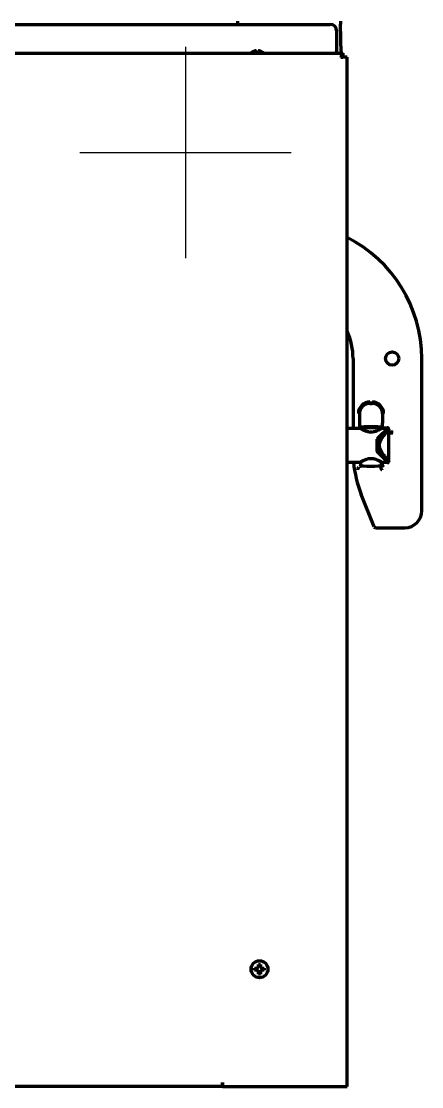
# Model space of a CAD drawing. Header units: inches. Extents: x -3077 to 7201, y 316 to 5463.
# Drawn here: x 3558 to 3748, y 832 to 1336 of the extents above; entities that cross this region are included whole.
import ezdxf

# ---------------------------------------------------------------- set-up
doc = ezdxf.new("R2010")
doc.units = ezdxf.units.IN

# ---------------------------------------------------------------- blocks, each defined once
blk = doc.blocks.new('A$C29D5572B')
at = {"color": 1}
for p, q in [((0, 50), (0, -50)), ((-50, 0), (50, 0))]:
    blk.add_line(p, q, dxfattribs=at)
blk = doc.blocks.new('A$C0F8E2EAE')
blk.add_blockref('A$C29D5572B', (0, 0))

msp = doc.modelspace()

# ---------------------------------------------------------------- linework, layer by layer
at = {"linetype": 'Continuous', "lineweight": 70}
for p, q in [((3660.49, 1335.91), (3660.46, 1334.56)), ((3709.22, 1335.91), (3709.24, 1334.56)), ((3501.59, 1334.39), (3704.35, 1334.39)), ((3579.96, 1334.4), (3584.85, 1334.4)), ((3579.96, 1334.4), (3579.96, 1334.39)), ((3584.85, 1334.4), (3589.75, 1334.4)), ((3584.85, 1334.39), (3584.85, 1334.4)), ((3589.75, 1334.39), (3589.75, 1334.4)), ((3660.46, 1334.56), (3660.46, 1334.39)), ((3707.35, 1331.49), (3707.35, 1321.64)), ((3709.48, 1320.9), (3709.24, 1334.56)), ((2819.35, 1320.9), (3710.35, 1320.9)), ((3667.55, 1321.35), (3667.55, 1321.38)), ((3672.15, 1321.38), (3672.15, 1321.35)), ((3707.35, 1320.9), (3707.35, 1321.64)), ((3710.35, 1320.9), (3710.35, 1319.9)), ((3709.35, 1318.9), (3710.35, 1318.9)), ((3709.51, 1318.9), (3709.51, 1319.13)), ((3712.35, 1318.9), (3710.35, 1318.9)), ((3712.35, 832.1), (3712.35, 1318.9)), ((3715.15, 1176.4), (3715.15, 1143.4)), ((3747.65, 1104.39), (3747.65, 1176.4)), ((3723.17, 1155.22), (3724.13, 1155.22)), ((3723.18, 1155.4), (3724.12, 1155.4)), ((3718.17, 1150.22), (3718.17, 1145.93)), ((3729.13, 1150.22), (3729.13, 1145.93)), ((3718.54, 1144.04), (3718.25, 1144.43)), ((3729.06, 1144.43), (3728.76, 1144.04)), ((3731.41, 1143.71), (3731.41, 1143.74)), ((3718.6, 1143.4), (3712.35, 1143.4)), ((3731.65, 1143.4), (3726.55, 1138.3)), ((3731.65, 1143.4), (3726.95, 1138.7)), ((3731.65, 1143.4), (3728.7, 1143.4)), ((3728.89, 1143.71), (3731.41, 1143.71)), ((3731.75, 1143.4), (3731.65, 1143.4)), ((3732.15, 1127.8), (3732.15, 1143)), ((3726.55, 1132.5), (3726.55, 1138.3)), ((3726.65, 1137.4), (3726.65, 1136.53)), ((3726.65, 1135.97), (3726.65, 1134.83)), ((3726.65, 1134.27), (3726.65, 1133.4)), ((3731.65, 1127.4), (3726.55, 1132.5)), ((3731.65, 1127.4), (3726.95, 1132.11)), ((3712.35, 1127.4), (3718.6, 1127.4)), ((3718.65, 1127.43), (3718.65, 1125.85)), ((3728.65, 1125.89), (3728.65, 1127.43)), ((3728.7, 1127.4), (3731.65, 1127.4)), ((3728.75, 1125.87), (3728.74, 1125.86)), ((3731.41, 1127.05), (3731.41, 1127.09)), ((3731.65, 1127.4), (3731.75, 1127.4)), ((3725.16, 1096.87), (3719.05, 1112.14)), ((3725.85, 1096.4), (3739.66, 1096.4)), ((3668.55, 887.6), (3668.55, 888.1)), ((3668.55, 887.1), (3668.55, 887.6)), ((3673.15, 888.1), (3673.15, 887.6)), ((3673.15, 887.6), (3673.15, 887.1)), ((3653.35, 832.1), (2876.35, 832.1)), ((3653.35, 832.1), (3653.35, 834.1)), ((3653.37, 834.1), (3653.35, 834.1)), ((3653.35, 832.1), (3653.35, 832.07)), ((3653.37, 834.1), (3653.37, 832.1)), ((3653.37, 832.1), (3710.35, 832.1)), ((3654.85, 832.07), (3654.85, 832.11)), ((3710.35, 832.1), (3712.35, 832.1)), ((3710.85, 832.08), (3710.85, 832.1))]:
    msp.add_line(p, q, dxfattribs=at)
for centre, radius in [((3733.65, 1176.4), 3.13), ((3670.85, 887.6), 4)]:
    msp.add_circle(centre, radius, dxfattribs=at)
for centre, radius, start, end in [((3670.05, 1317.28), 4.8, 121.3727, 131.047), ((3669.65, 1317.28), 4.8, 48.953, 58.6273), ((3683.65, 1176.4), 64, 0, 63.3572), ((3683.65, 1176.4), 31.5, 0, 24.3422), ((3769.65, 1132.38), 54.5, 185.2398, 201.8014)]:
    msp.add_arc(centre, radius, start, end, dxfattribs=at)
for centre, major_axis, ratio, start_param, end_param in [((3704.35, 1331.49), (-3, 0), 0.965926, 3.141593, 4.712389), ((3723.18, 1150.4), (-5.51, 0), 0.999048, 4.712389, 6.283185), ((3723.18, 1150.21), (-4.17, 2.78), 0.998023, 5.301071, 6.87004), ((3723.18, 1150.4), (5.01, 0), 0.998858, 1.570796, 3.141593), ((3724.12, 1150.4), (-5.51, 0), 0.999048, 3.141593, 4.712389), ((3724.12, 1150.4), (5.01, 0), 0.998858, 0, 1.570796), ((3724.12, 1150.21), (-4.17, -2.78), 0.998023, 2.554737, 4.123707), ((3718.25, 1145.93), (0, 1.5), 0.052408, 1.570796, 3.071779), ((3729.05, 1145.93), (0, 1.5), 0.052408, 3.211406, 4.712389), ((3718.12, 1124.89), (0.675, -0.584), 0.395819, 4.350072, 4.990622), ((3723.68, 1125.88), (5.13, 0), 0.069756, 3.033325, 3.098266), ((3723.65, 1125.88), (5.1, 0), 0.069927, 3.188101, 6.18686), ((3728.5, 1126.11), (0.694, 0.32), 0.999996, 4.280256, 5.40509), ((3723.62, 1125.88), (5.13, 0), 0.069756, 0.041223, 0.108261), ((3729.65, 1125.53), (-0.468, 0.176), 0.743892, 4.984456, 6.179853), ((3739.64, 1104.41), (5.67, -5.67), 0.997265, 5.499157, 7.067214), ((3725.85, 1097.15), (0.031, -0.75), 0.998627, 5.052069, 6.241985)]:
    msp.add_ellipse(centre, major_axis=major_axis, ratio=ratio, start_param=start_param, end_param=end_param, dxfattribs=at)
for points, degree in [([(3668.85, 1321.9), (3668.8, 1321.88), (3668.69, 1321.85), (3668.53, 1321.8), (3668.37, 1321.75), (3668.21, 1321.68), (3668.06, 1321.62), (3667.91, 1321.54), (3667.74, 1321.46), (3667.62, 1321.39), (3667.55, 1321.35)], 3), ([(3669.35, 1321.9), (3669.33, 1321.9), (3669.27, 1321.91), (3669.2, 1321.91), (3669.13, 1321.91), (3669.06, 1321.91), (3668.99, 1321.91), (3668.92, 1321.9), (3668.88, 1321.9), (3668.85, 1321.9)], 3), ([(3670.35, 1321.35), (3670.19, 1321.37), (3669.85, 1321.39), (3669.52, 1321.37), (3669.35, 1321.35)], 3), ([(3670.85, 1321.9), (3670.83, 1321.9), (3670.78, 1321.9), (3670.71, 1321.91), (3670.64, 1321.91), (3670.57, 1321.91), (3670.5, 1321.91), (3670.42, 1321.9), (3670.38, 1321.9), (3670.35, 1321.9)], 3), ([(3670.35, 1321.9), (3670.35, 1321.88), (3670.35, 1321.85), (3670.35, 1321.8), (3670.35, 1321.75), (3670.35, 1321.68), (3670.35, 1321.62), (3670.35, 1321.54), (3670.35, 1321.46), (3670.35, 1321.39), (3670.35, 1321.35)], 3), ([(3710.35, 1320.9), (3710.33, 1320.9), (3710.29, 1320.89), (3710.22, 1320.86), (3710.15, 1320.81), (3710.09, 1320.73), (3710.02, 1320.64), (3709.95, 1320.52), (3709.89, 1320.39), (3709.82, 1320.24), (3709.75, 1320.08), (3709.69, 1319.9), (3709.62, 1319.72), (3709.55, 1319.52), (3709.49, 1319.32), (3709.42, 1319.11), (3709.37, 1318.97), (3709.35, 1318.9)], 3), ([(3710.35, 1319.9), (3710.33, 1319.9), (3710.29, 1319.9), (3710.22, 1319.88), (3710.15, 1319.85), (3710.09, 1319.82), (3710.02, 1319.77), (3709.95, 1319.71), (3709.89, 1319.65), (3709.82, 1319.57), (3709.75, 1319.49), (3709.69, 1319.4), (3709.62, 1319.31), (3709.55, 1319.21), (3709.49, 1319.11), (3709.42, 1319.01), (3709.37, 1318.94), (3709.35, 1318.9)], 3), ([(3718.54, 1144.04), (3718.84, 1144.09), (3719.88, 1144.18), (3721.25, 1144.25), (3722.83, 1144.28), (3723.65, 1144.28)], 2), ([(3723.65, 1144.28), (3724.48, 1144.28), (3726.06, 1144.25), (3727.43, 1144.18), (3728.46, 1144.09), (3728.76, 1144.04)], 2), ([(3718.65, 1143.4), (3718.65, 1143.43), (3718.65, 1143.45), (3718.65, 1143.48)], 3), ([(3728.66, 1143.48), (3728.65, 1143.45), (3728.65, 1143.43), (3728.65, 1143.4)], 3), ([(3718.54, 1125.87), (3718.54, 1125.88), (3718.55, 1125.89), (3718.56, 1125.89)], 3), ([(3728.5, 1125.35), (3728.5, 1125.34), (3728.49, 1125.33), (3728.48, 1125.31), (3728.46, 1125.27), (3728.43, 1125.22), (3728.39, 1125.15), (3728.35, 1125.06), (3728.32, 1124.97), (3728.29, 1124.88), (3728.28, 1124.78), (3728.28, 1124.69), (3728.28, 1124.61), (3728.3, 1124.52), (3728.32, 1124.43), (3728.36, 1124.35), (3728.4, 1124.27), (3728.46, 1124.18), (3728.52, 1124.1), (3728.61, 1124.01), (3728.7, 1123.93), (3728.78, 1123.88), (3728.82, 1123.85)], 3), ([(3728.73, 1125.85), (3728.73, 1125.86), (3728.74, 1125.86), (3728.74, 1125.86)], 3), ([(3728.75, 1125.89), (3728.75, 1125.88), (3728.76, 1125.87), (3728.77, 1125.87)], 3), ([(3729.19, 1125.78), (3729.19, 1125.78), (3729.19, 1125.77), (3729.2, 1125.76), (3729.2, 1125.75), (3729.2, 1125.74)], 3), ([(3669.85, 887.1), (3669.8, 887.1), (3669.69, 887.1), (3669.53, 887.1), (3669.37, 887.1), (3669.21, 887.1), (3669.06, 887.1), (3668.91, 887.1), (3668.74, 887.1), (3668.62, 887.1), (3668.55, 887.1)], 3), ([(3669.85, 888.1), (3669.88, 888.12), (3669.92, 888.17), (3669.99, 888.24), (3670.07, 888.31), (3670.14, 888.39), (3670.21, 888.46), (3670.28, 888.53), (3670.33, 888.58), (3670.35, 888.6)], 3), ([(3670.35, 886.6), (3670.33, 886.63), (3670.27, 886.68), (3670.2, 886.75), (3670.13, 886.82), (3670.06, 886.89), (3669.99, 886.96), (3669.92, 887.03), (3669.88, 887.08), (3669.85, 887.1)], 3), ([(3670.35, 888.6), (3670.35, 888.66), (3670.35, 888.76), (3670.35, 888.92), (3670.35, 889.08), (3670.35, 889.24), (3670.35, 889.39), (3670.35, 889.55), (3670.35, 889.71), (3670.35, 889.84), (3670.35, 889.9)], 3), ([(3670.35, 889.9), (3670.52, 889.9), (3670.85, 889.9), (3671.19, 889.9), (3671.35, 889.9)], 3), ([(3671.35, 888.6), (3671.38, 888.57), (3671.43, 888.52), (3671.5, 888.45), (3671.57, 888.38), (3671.65, 888.31), (3671.71, 888.24), (3671.78, 888.17), (3671.83, 888.12), (3671.85, 888.1)], 3), ([(3671.85, 887.1), (3671.83, 887.08), (3671.78, 887.03), (3671.71, 886.96), (3671.64, 886.89), (3671.57, 886.82), (3671.5, 886.74), (3671.42, 886.67), (3671.38, 886.62), (3671.35, 886.6)], 3), ([(3671.85, 888.1), (3671.91, 888.1), (3672.01, 888.1), (3672.18, 888.1), (3672.34, 888.1), (3672.49, 888.1), (3672.64, 888.1), (3672.8, 888.1), (3672.96, 888.1), (3673.09, 888.1), (3673.15, 888.1)], 3), ([(3671.35, 885.3), (3671.19, 885.3), (3670.85, 885.3), (3670.52, 885.3), (3670.35, 885.3)], 3), ([(3671.35, 886.6), (3671.35, 886.55), (3671.35, 886.44), (3671.35, 886.28), (3671.35, 886.12), (3671.35, 885.96), (3671.35, 885.81), (3671.35, 885.65), (3671.35, 885.49), (3671.35, 885.36), (3671.35, 885.3)], 3)]:
    msp.add_open_spline(points, degree=degree, dxfattribs=at)
for points, degree, knots in [([(3669.35, 1321.35), (3669.35, 1321.47), (3669.35, 1321.58), (3669.35, 1321.72), (3669.35, 1321.76), (3669.35, 1321.83), (3669.35, 1321.87), (3669.35, 1321.9)], 3, [0, 0, 0, 0, 0.5, 0.5, 0.75, 0.75, 1, 1, 1, 1]), ([(3672.15, 1321.35), (3671.95, 1321.47), (3671.74, 1321.58), (3671.41, 1321.72), (3671.3, 1321.76), (3671.08, 1321.83), (3670.97, 1321.87), (3670.85, 1321.9)], 3, [0, 0, 0, 0, 0.5, 0.5, 0.75, 0.75, 1, 1, 1, 1]), ([(3718.65, 1143.51), (3718.64, 1143.52), (3718.64, 1143.54), (3718.64, 1143.56), (3718.64, 1143.58), (3718.63, 1143.62), (3718.62, 1143.65), (3718.62, 1143.7), (3718.61, 1143.73), (3718.6, 1143.79), (3718.6, 1143.81), (3718.59, 1143.89), (3718.58, 1143.93), (3718.56, 1143.98), (3718.56, 1144), (3718.55, 1144.02), (3718.55, 1144.03), (3718.54, 1144.04)], 3, [0, 0, 0, 0, 0.0625, 0.0625, 0.125, 0.125, 0.25, 0.25, 0.375, 0.375, 0.5, 0.5, 0.75, 0.75, 0.875, 0.875, 1, 1, 1, 1]), ([(3718.66, 1143.4), (3718.66, 1143.42), (3718.69, 1143.45), (3718.82, 1143.5), (3718.91, 1143.52), (3719.16, 1143.56), (3719.31, 1143.59), (3719.68, 1143.63), (3719.88, 1143.65), (3720.35, 1143.68), (3720.6, 1143.7), (3721.15, 1143.73), (3721.44, 1143.74), (3722.04, 1143.76), (3722.36, 1143.77), (3723, 1143.78), (3723.33, 1143.78), (3723.65, 1143.78)], 3, [0, 0, 0, 0, 0.125, 0.125, 0.25, 0.25, 0.375, 0.375, 0.5, 0.5, 0.625, 0.625, 0.75, 0.75, 0.875, 0.875, 1, 1, 1, 1]), ([(3723.65, 1143.78), (3723.98, 1143.78), (3724.31, 1143.78), (3724.95, 1143.77), (3725.27, 1143.76), (3725.88, 1143.74), (3726.17, 1143.73), (3726.71, 1143.7), (3726.97, 1143.68), (3727.43, 1143.65), (3727.64, 1143.63), (3728, 1143.59), (3728.16, 1143.56), (3728.41, 1143.52), (3728.5, 1143.5), (3728.63, 1143.45), (3728.66, 1143.42), (3728.66, 1143.4)], 3, [0, 0, 0, 0, 0.125, 0.125, 0.25, 0.25, 0.375, 0.375, 0.5, 0.5, 0.625, 0.625, 0.75, 0.75, 0.875, 0.875, 1, 1, 1, 1]), ([(3728.76, 1144.04), (3728.74, 1144.01), (3728.7, 1143.79), (3728.68, 1143.61), (3728.66, 1143.48)], 2, [0, 0, 0, 0.5, 0.75, 1, 1, 1]), ([(3731.41, 1143.75), (3731.43, 1143.75), (3731.47, 1143.75), (3731.54, 1143.75), (3731.61, 1143.74), (3731.68, 1143.74), (3731.76, 1143.73), (3731.83, 1143.72), (3731.9, 1143.71), (3731.95, 1143.7), (3731.97, 1143.69), (3731.97, 1143.69), (3731.97, 1143.69)], 3, [0, 0, 0, 0, 0.124998, 0.249996, 0.374994, 0.499992, 0.62499, 0.749988, 0.874986, 0.999984, 0.999984, 1, 1, 1, 1]), ([(3728.7, 1143.4), (3728.7, 1143.4), (3728.7, 1143.4), (3728.7, 1143.4), (3728.7, 1143.4), (3728.69, 1143.39), (3728.66, 1143.38), (3728.64, 1143.36), (3728.57, 1143.32), (3728.53, 1143.29), (3728.47, 1143.25), (3728.45, 1143.25), (3728.43, 1143.23), (3728.39, 1143.2), (3728.34, 1143.18), (3728.24, 1143.12), (3728.17, 1143.08), (3728.02, 1142.99), (3727.93, 1142.94), (3727.82, 1142.87), (3727.79, 1142.86), (3727.75, 1142.83), (3727.67, 1142.79), (3727.6, 1142.75), (3727.45, 1142.67), (3727.34, 1142.62), (3727.11, 1142.5), (3726.99, 1142.45), (3726.84, 1142.37), (3726.8, 1142.36), (3726.74, 1142.33), (3726.71, 1142.32), (3726.61, 1142.28), (3726.55, 1142.25), (3726.35, 1142.16), (3726.21, 1142.11), (3725.93, 1142.01), (3725.78, 1141.96), (3725.55, 1141.89), (3725.48, 1141.87), (3725.36, 1141.84), (3725.32, 1141.83), (3725.24, 1141.81), (3725.2, 1141.8), (3725, 1141.75), (3724.84, 1141.72), (3724.51, 1141.66), (3724.35, 1141.64), (3724.09, 1141.62), (3724.01, 1141.62), (3723.88, 1141.61), (3723.84, 1141.61), (3723.75, 1141.61), (3723.71, 1141.61), (3723.49, 1141.61), (3723.32, 1141.61), (3722.99, 1141.64), (3722.82, 1141.66), (3722.61, 1141.69), (3722.57, 1141.7), (3722.49, 1141.71), (3722.45, 1141.72), (3722.32, 1141.75), (3722.24, 1141.76), (3722, 1141.82), (3721.85, 1141.86), (3721.54, 1141.95), (3721.4, 1142), (3721.22, 1142.07), (3721.18, 1142.08), (3721.11, 1142.11), (3721, 1142.15), (3720.9, 1142.19), (3720.7, 1142.27), (3720.57, 1142.33), (3720.32, 1142.44), (3720.21, 1142.5), (3720.06, 1142.57), (3720.03, 1142.58), (3719.98, 1142.61), (3719.89, 1142.65), (3719.82, 1142.7), (3719.66, 1142.78), (3719.56, 1142.83), (3719.38, 1142.93), (3719.3, 1142.98), (3719.18, 1143.05), (3719.14, 1143.07), (3719.09, 1143.1), (3719.07, 1143.11), (3719.04, 1143.13), (3719.02, 1143.14), (3718.94, 1143.19), (3718.88, 1143.23), (3718.78, 1143.29), (3718.74, 1143.32), (3718.67, 1143.36), (3718.65, 1143.37), (3718.62, 1143.39), (3718.62, 1143.39), (3718.61, 1143.39), (3718.61, 1143.4), (3718.61, 1143.4), (3718.6, 1143.4), (3718.6, 1143.4), (3718.6, 1143.4), (3718.6, 1143.4), (3718.6, 1143.4), (3718.6, 1143.4)], 3, [0, 0, 0, 0, 0.006788, 0.006788, 0.014609, 0.03025, 0.03025, 0.061532, 0.061532, 0.092814, 0.092814, 0.100635, 0.100635, 0.108456, 0.124097, 0.124097, 0.155379, 0.155379, 0.186661, 0.186661, 0.194482, 0.194482, 0.202302, 0.217944, 0.217944, 0.249226, 0.249226, 0.280508, 0.280508, 0.288329, 0.288329, 0.296149, 0.296149, 0.31179, 0.31179, 0.343073, 0.343073, 0.374355, 0.374355, 0.389996, 0.389996, 0.397816, 0.397816, 0.405637, 0.405637, 0.436919, 0.436919, 0.468202, 0.468202, 0.483843, 0.483843, 0.491663, 0.491663, 0.499484, 0.499484, 0.530766, 0.530766, 0.562048, 0.562048, 0.569869, 0.569869, 0.577689, 0.577689, 0.593331, 0.593331, 0.624613, 0.624613, 0.655895, 0.655895, 0.663716, 0.663716, 0.671536, 0.687177, 0.687177, 0.71846, 0.71846, 0.749742, 0.749742, 0.757562, 0.757562, 0.765383, 0.781024, 0.781024, 0.812306, 0.812306, 0.843589, 0.843589, 0.85923, 0.85923, 0.86705, 0.86705, 0.874871, 0.874871, 0.906153, 0.906153, 0.937435, 0.937435, 0.968718, 0.968718, 0.976538, 0.976538, 0.984359, 0.984359, 0.992179, 0.99609, 0.998045, 0.998045, 1, 1, 1, 1]), ([(3718.66, 1143.38), (3718.66, 1143.38), (3718.66, 1143.38), (3718.66, 1143.39), (3718.66, 1143.39), (3718.65, 1143.39), (3718.65, 1143.4), (3718.65, 1143.4), (3718.65, 1143.4)], 3, [0, 0, 0, 0, 0.079138, 0.245805, 0.500002, 0.710457, 0.920899, 1, 1, 1, 1]), ([(3731.69, 1143.33), (3731.7, 1143.34), (3731.71, 1143.35), (3731.73, 1143.37), (3731.74, 1143.38), (3731.75, 1143.39), (3731.75, 1143.4), (3731.75, 1143.4), (3731.75, 1143.4), (3731.75, 1143.4), (3731.75, 1143.4), (3731.75, 1143.4), (3731.75, 1143.39), (3731.74, 1143.38), (3731.73, 1143.37), (3731.69, 1143.34), (3731.66, 1143.3), (3731.59, 1143.22), (3731.57, 1143.19), (3731.52, 1143.14), (3731.51, 1143.13), (3731.48, 1143.09), (3731.46, 1143.08), (3731.38, 1142.98), (3731.3, 1142.9), (3731.14, 1142.71), (3731.04, 1142.6), (3730.92, 1142.46), (3730.89, 1142.43), (3730.84, 1142.37), (3730.81, 1142.34), (3730.73, 1142.25), (3730.68, 1142.18), (3730.51, 1141.99), (3730.39, 1141.85), (3730.14, 1141.57), (3730.02, 1141.42), (3729.75, 1141.11), (3729.62, 1140.95), (3729.41, 1140.69), (3729.34, 1140.61), (3729.23, 1140.48), (3729.2, 1140.44), (3729.12, 1140.35), (3729.09, 1140.3), (3728.91, 1140.08), (3728.76, 1139.9), (3728.47, 1139.53), (3728.33, 1139.34), (3728.04, 1138.96), (3727.9, 1138.76), (3727.68, 1138.45), (3727.61, 1138.35), (3727.48, 1138.14), (3727.41, 1138.04), (3727.28, 1137.82), (3727.21, 1137.71), (3727.11, 1137.54), (3727.08, 1137.49), (3727.02, 1137.37), (3726.99, 1137.31), (3726.9, 1137.14), (3726.85, 1137.02), (3726.74, 1136.78), (3726.69, 1136.66), (3726.65, 1136.53)], 3, [0, 0, 0, 0, 0.018362, 0.018362, 0.047234, 0.047234, 0.06167, 0.06167, 0.076106, 0.076106, 0.090542, 0.090542, 0.104977, 0.104977, 0.133849, 0.133849, 0.191593, 0.191593, 0.220464, 0.220464, 0.2349, 0.2349, 0.249336, 0.249336, 0.307079, 0.307079, 0.364823, 0.364823, 0.379259, 0.379259, 0.393694, 0.393694, 0.422566, 0.422566, 0.48031, 0.48031, 0.538053, 0.538053, 0.595796, 0.595796, 0.624668, 0.624668, 0.639104, 0.639104, 0.65354, 0.65354, 0.711283, 0.711283, 0.769026, 0.769026, 0.82677, 0.82677, 0.855642, 0.855642, 0.884513, 0.884513, 0.913385, 0.913385, 0.927821, 0.927821, 0.942257, 0.942257, 0.971128, 0.971128, 1, 1, 1, 1]), ([(3732.15, 1143), (3732.15, 1143), (3732.15, 1143), (3732.15, 1143), (3732.15, 1142.99), (3732.14, 1142.98), (3732.13, 1142.97), (3732.09, 1142.93), (3732.05, 1142.89), (3731.97, 1142.82), (3731.94, 1142.79), (3731.9, 1142.74), (3731.88, 1142.72), (3731.84, 1142.69), (3731.83, 1142.67), (3731.73, 1142.57), (3731.65, 1142.49), (3731.46, 1142.29), (3731.36, 1142.19), (3731.22, 1142.04), (3731.19, 1142.01), (3731.13, 1141.95), (3731.04, 1141.86), (3730.95, 1141.77), (3730.76, 1141.57), (3730.63, 1141.43), (3730.36, 1141.15), (3730.22, 1141), (3730, 1140.76), (3729.92, 1140.68), (3729.81, 1140.56), (3729.77, 1140.52), (3729.7, 1140.43), (3729.66, 1140.39), (3729.58, 1140.31), (3729.54, 1140.27), (3729.47, 1140.18), (3729.43, 1140.14), (3729.31, 1140.01), (3729.23, 1139.92), (3728.99, 1139.65), (3728.83, 1139.47), (3728.52, 1139.1), (3728.36, 1138.9), (3728.12, 1138.61), (3728.04, 1138.51), (3727.89, 1138.31), (3727.81, 1138.21), (3727.66, 1138), (3727.59, 1137.89), (3727.44, 1137.68), (3727.37, 1137.56), (3727.26, 1137.4), (3727.23, 1137.34), (3727.18, 1137.25), (3727.16, 1137.22), (3727.13, 1137.16), (3727.11, 1137.13), (3727.03, 1136.99), (3726.97, 1136.87), (3726.86, 1136.62), (3726.81, 1136.49), (3726.72, 1136.24), (3726.68, 1136.11), (3726.65, 1135.97)], 3, [0, 0, 0, 0, 0.015287, 0.015287, 0.030917, 0.030917, 0.062178, 0.062178, 0.124699, 0.124699, 0.15596, 0.15596, 0.17159, 0.17159, 0.187221, 0.187221, 0.249742, 0.249742, 0.312264, 0.312264, 0.327894, 0.327894, 0.343524, 0.374785, 0.374785, 0.437307, 0.437307, 0.499828, 0.499828, 0.531089, 0.531089, 0.546719, 0.546719, 0.56235, 0.56235, 0.57798, 0.57798, 0.59361, 0.59361, 0.624871, 0.624871, 0.687393, 0.687393, 0.749914, 0.749914, 0.781175, 0.781175, 0.812436, 0.812436, 0.843696, 0.843696, 0.874957, 0.874957, 0.890587, 0.890587, 0.898403, 0.898403, 0.906218, 0.906218, 0.937479, 0.937479, 0.968739, 0.968739, 1, 1, 1, 1]), ([(3726.95, 1138.7), (3726.93, 1138.67), (3726.91, 1138.65), (3726.87, 1138.61), (3726.86, 1138.58), (3726.84, 1138.55), (3726.83, 1138.53), (3726.82, 1138.51), (3726.81, 1138.5), (3726.8, 1138.46), (3726.79, 1138.43), (3726.76, 1138.35), (3726.74, 1138.3), (3726.72, 1138.19), (3726.71, 1138.14), (3726.69, 1138.03), (3726.68, 1137.97), (3726.67, 1137.86), (3726.67, 1137.8), (3726.65, 1137.63), (3726.65, 1137.52), (3726.65, 1137.4)], 3, [0, 0, 0, 0, 0.0625, 0.0625, 0.125, 0.125, 0.15625, 0.15625, 0.1875, 0.1875, 0.25, 0.25, 0.375, 0.375, 0.5, 0.5, 0.625, 0.625, 0.75, 0.75, 1, 1, 1, 1]), ([(3731.65, 1142.4), (3731.65, 1142.4), (3731.64, 1142.39), (3731.59, 1142.34), (3731.56, 1142.3), (3731.49, 1142.22), (3731.47, 1142.19), (3731.43, 1142.14), (3731.41, 1142.13), (3731.38, 1142.09), (3731.37, 1142.07), (3731.29, 1141.98), (3731.21, 1141.9), (3731.05, 1141.71), (3730.96, 1141.6), (3730.84, 1141.46), (3730.82, 1141.43), (3730.77, 1141.37), (3730.75, 1141.34), (3730.67, 1141.25), (3730.62, 1141.19), (3730.46, 1141), (3730.35, 1140.86), (3730.12, 1140.58), (3730, 1140.43), (3729.82, 1140.2), (3729.76, 1140.12), (3729.66, 1140), (3729.63, 1139.96), (3729.57, 1139.87), (3729.54, 1139.83), (3729.38, 1139.62), (3729.25, 1139.45), (3729, 1139.1), (3728.88, 1138.91), (3728.63, 1138.54), (3728.51, 1138.34), (3728.34, 1138.04), (3728.28, 1137.94), (3728.2, 1137.78), (3728.17, 1137.73), (3728.12, 1137.62), (3728.09, 1137.57), (3728.01, 1137.41), (3727.96, 1137.3), (3727.87, 1137.07), (3727.83, 1136.96), (3727.75, 1136.73), (3727.71, 1136.61), (3727.67, 1136.46), (3727.66, 1136.43), (3727.65, 1136.37), (3727.62, 1136.28), (3727.6, 1136.19), (3727.57, 1136.01), (3727.55, 1135.89), (3727.53, 1135.64), (3727.52, 1135.52), (3727.53, 1135.36), (3727.53, 1135.33), (3727.53, 1135.27), (3727.53, 1135.24), (3727.53, 1135.14), (3727.55, 1134.96), (3727.57, 1134.77), (3727.62, 1134.53), (3727.65, 1134.41), (3727.7, 1134.23), (3727.71, 1134.17), (3727.74, 1134.09), (3727.75, 1134.06), (3727.77, 1134), (3727.82, 1133.85), (3727.88, 1133.71), (3727.97, 1133.49), (3728.02, 1133.38), (3728.12, 1133.17), (3728.18, 1133.06), (3728.29, 1132.86), (3728.34, 1132.75), (3728.43, 1132.6), (3728.46, 1132.55), (3728.52, 1132.45), (3728.55, 1132.4), (3728.64, 1132.26), (3728.7, 1132.16), (3728.89, 1131.88), (3729.01, 1131.7), (3729.26, 1131.34), (3729.39, 1131.17), (3729.63, 1130.84), (3729.76, 1130.68), (3729.94, 1130.45), (3730, 1130.37), (3730.09, 1130.26), (3730.12, 1130.22), (3730.18, 1130.15), (3730.21, 1130.11), (3730.35, 1129.94), (3730.46, 1129.8), (3730.67, 1129.54), (3730.77, 1129.42), (3730.92, 1129.25), (3730.96, 1129.2), (3731.03, 1129.12), (3731.05, 1129.1), (3731.09, 1129.05), (3731.11, 1129.02), (3731.22, 1128.9), (3731.29, 1128.82), (3731.42, 1128.67), (3731.47, 1128.61), (3731.53, 1128.54), (3731.54, 1128.53), (3731.56, 1128.51), (3731.57, 1128.5), (3731.59, 1128.47), (3731.62, 1128.44), (3731.64, 1128.42), (3731.65, 1128.41), (3731.65, 1128.4), (3731.65, 1128.4), (3731.65, 1128.4), (3731.65, 1128.4)], 3, [0, 0, 0, 0, 0.031264, 0.031264, 0.062527, 0.062527, 0.078159, 0.078159, 0.085975, 0.085975, 0.093791, 0.093791, 0.125055, 0.125055, 0.156318, 0.156318, 0.164134, 0.164134, 0.17195, 0.17195, 0.187582, 0.187582, 0.218846, 0.218846, 0.250109, 0.250109, 0.265741, 0.265741, 0.273557, 0.273557, 0.281373, 0.281373, 0.312637, 0.312637, 0.3439, 0.3439, 0.375164, 0.375164, 0.390796, 0.390796, 0.398612, 0.398612, 0.406428, 0.406428, 0.42206, 0.42206, 0.437691, 0.437691, 0.453323, 0.453323, 0.457231, 0.457231, 0.461139, 0.468955, 0.468955, 0.484587, 0.484587, 0.500219, 0.500219, 0.504127, 0.504127, 0.508035, 0.508035, 0.515851, 0.531483, 0.531483, 0.547114, 0.547114, 0.55493, 0.55493, 0.558838, 0.558838, 0.562746, 0.578378, 0.578378, 0.59401, 0.59401, 0.609642, 0.609642, 0.625274, 0.625274, 0.633089, 0.633089, 0.640905, 0.640905, 0.656537, 0.656537, 0.687801, 0.687801, 0.719065, 0.719065, 0.750328, 0.750328, 0.76596, 0.76596, 0.773776, 0.773776, 0.781592, 0.781592, 0.812856, 0.812856, 0.844119, 0.844119, 0.859751, 0.859751, 0.867567, 0.867567, 0.875383, 0.875383, 0.906647, 0.906647, 0.93791, 0.93791, 0.945726, 0.945726, 0.953542, 0.953542, 0.969174, 0.984806, 0.984806, 0.992622, 0.992622, 1, 1, 1, 1]), ([(3733.41, 1140.47), (3733.41, 1140.69), (3733.42, 1140.91), (3733.42, 1141.16), (3733.42, 1141.21), (3733.43, 1141.28), (3733.43, 1141.3), (3733.43, 1141.35), (3733.43, 1141.37), (3733.43, 1141.48), (3733.43, 1141.56), (3733.44, 1141.71), (3733.44, 1141.78), (3733.45, 1141.87), (3733.45, 1141.9), (3733.45, 1141.95), (3733.45, 1141.98), (3733.45, 1142.02), (3733.45, 1142.05), (3733.46, 1142.09), (3733.46, 1142.11), (3733.46, 1142.14), (3733.46, 1142.16), (3733.47, 1142.2), (3733.47, 1142.21), (3733.47, 1142.23)], 3, [0, 0, 0, 0, 0.25, 0.25, 0.3125, 0.3125, 0.34375, 0.34375, 0.375, 0.375, 0.5, 0.5, 0.625, 0.625, 0.6875, 0.6875, 0.75, 0.75, 0.8125, 0.8125, 0.875, 0.875, 0.9375, 0.9375, 1, 1, 1, 1]), ([(3726.65, 1135.97), (3726.65, 1136.06), (3726.65, 1136.16), (3726.65, 1136.34), (3726.65, 1136.44), (3726.65, 1136.53)], 3, [0, 0, 0, 0, 0.5, 0.5, 1, 1, 1, 1]), ([(3726.65, 1134.83), (3726.68, 1134.7), (3726.72, 1134.57), (3726.78, 1134.37), (3726.81, 1134.31), (3726.86, 1134.18), (3726.88, 1134.12), (3726.97, 1133.94), (3727.03, 1133.82), (3727.16, 1133.58), (3727.22, 1133.47), (3727.36, 1133.24), (3727.43, 1133.13), (3727.55, 1132.97), (3727.58, 1132.91), (3727.66, 1132.81), (3727.7, 1132.75), (3727.81, 1132.6), (3727.89, 1132.49), (3728.05, 1132.29), (3728.12, 1132.19), (3728.36, 1131.89), (3728.52, 1131.7), (3728.84, 1131.33), (3729, 1131.14), (3729.2, 1130.92), (3729.24, 1130.88), (3729.32, 1130.79), (3729.43, 1130.66), (3729.55, 1130.53), (3729.78, 1130.28), (3729.93, 1130.12), (3730.22, 1129.81), (3730.36, 1129.66), (3730.63, 1129.37), (3730.76, 1129.23), (3731.02, 1128.97), (3731.14, 1128.84), (3731.36, 1128.61), (3731.46, 1128.51), (3731.6, 1128.36), (3731.65, 1128.32), (3731.71, 1128.25), (3731.74, 1128.22), (3731.77, 1128.19), (3731.79, 1128.17), (3731.8, 1128.16), (3731.88, 1128.08), (3731.94, 1128.01), (3732.05, 1127.91), (3732.09, 1127.87), (3732.12, 1127.83), (3732.13, 1127.82), (3732.14, 1127.81), (3732.15, 1127.81), (3732.15, 1127.8), (3732.15, 1127.8), (3732.15, 1127.8), (3732.15, 1127.8), (3732.15, 1127.8)], 3, [0, 0, 0, 0, 0.031218, 0.031218, 0.046827, 0.046827, 0.062436, 0.062436, 0.093653, 0.093653, 0.124871, 0.124871, 0.156089, 0.156089, 0.171698, 0.171698, 0.187307, 0.187307, 0.218525, 0.218525, 0.249742, 0.249742, 0.312178, 0.312178, 0.374614, 0.374614, 0.390223, 0.390223, 0.405831, 0.437049, 0.437049, 0.499485, 0.499485, 0.561921, 0.561921, 0.624356, 0.624356, 0.686792, 0.686792, 0.749227, 0.749227, 0.780445, 0.780445, 0.796054, 0.803859, 0.803859, 0.811663, 0.811663, 0.874099, 0.874099, 0.936534, 0.936534, 0.967752, 0.967752, 0.983361, 0.983361, 0.99897, 0.99897, 1, 1, 1, 1]), ([(3726.65, 1134.27), (3726.65, 1134.36), (3726.65, 1134.46), (3726.65, 1134.65), (3726.65, 1134.74), (3726.65, 1134.83)], 3, [0, 0, 0, 0, 0.5, 0.5, 1, 1, 1, 1]), ([(3726.65, 1134.27), (3726.69, 1134.15), (3726.74, 1134.02), (3726.85, 1133.78), (3726.9, 1133.67), (3727.02, 1133.44), (3727.08, 1133.32), (3727.2, 1133.1), (3727.27, 1132.99), (3727.37, 1132.83), (3727.4, 1132.77), (3727.47, 1132.67), (3727.51, 1132.61), (3727.61, 1132.45), (3727.68, 1132.35), (3727.9, 1132.04), (3728.04, 1131.84), (3728.33, 1131.46), (3728.48, 1131.27), (3728.69, 1130.99), (3728.77, 1130.9), (3728.88, 1130.76), (3728.91, 1130.71), (3728.98, 1130.63), (3729.02, 1130.58), (3729.2, 1130.36), (3729.34, 1130.19), (3729.62, 1129.86), (3729.75, 1129.7), (3730.02, 1129.39), (3730.14, 1129.24), (3730.33, 1129.02), (3730.39, 1128.95), (3730.48, 1128.85), (3730.51, 1128.82), (3730.57, 1128.75), (3730.59, 1128.71), (3730.74, 1128.55), (3730.84, 1128.43), (3731.04, 1128.2), (3731.13, 1128.1), (3731.26, 1127.96), (3731.3, 1127.91), (3731.36, 1127.85), (3731.37, 1127.83), (3731.4, 1127.8), (3731.41, 1127.79), (3731.43, 1127.77), (3731.5, 1127.68), (3731.57, 1127.61), (3731.66, 1127.51), (3731.69, 1127.47), (3731.73, 1127.43), (3731.74, 1127.42), (3731.75, 1127.41), (3731.75, 1127.41), (3731.75, 1127.4), (3731.75, 1127.4), (3731.75, 1127.4), (3731.75, 1127.4), (3731.75, 1127.4)], 3, [0, 0, 0, 0, 0.031212, 0.031212, 0.062424, 0.062424, 0.093636, 0.093636, 0.124848, 0.124848, 0.140454, 0.140454, 0.15606, 0.15606, 0.187272, 0.187272, 0.249696, 0.249696, 0.31212, 0.31212, 0.343332, 0.343332, 0.358938, 0.358938, 0.374544, 0.374544, 0.436967, 0.436967, 0.499391, 0.499391, 0.561815, 0.561815, 0.593027, 0.593027, 0.608633, 0.608633, 0.624239, 0.624239, 0.686663, 0.686663, 0.749087, 0.749087, 0.780299, 0.780299, 0.795905, 0.795905, 0.803708, 0.803708, 0.811511, 0.873935, 0.873935, 0.936359, 0.936359, 0.967571, 0.967571, 0.983177, 0.983177, 0.998783, 0.998783, 1, 1, 1, 1]), ([(3718.6, 1127.4), (3718.6, 1127.4), (3718.6, 1127.4), (3718.6, 1127.4), (3718.61, 1127.41), (3718.62, 1127.41), (3718.64, 1127.43), (3718.67, 1127.44), (3718.73, 1127.48), (3718.78, 1127.51), (3718.84, 1127.55), (3718.85, 1127.56), (3718.88, 1127.57), (3718.92, 1127.6), (3718.96, 1127.62), (3719.06, 1127.68), (3719.13, 1127.72), (3719.29, 1127.82), (3719.37, 1127.86), (3719.49, 1127.93), (3719.51, 1127.94), (3719.56, 1127.97), (3719.63, 1128.01), (3719.71, 1128.05), (3719.86, 1128.13), (3719.97, 1128.19), (3720.19, 1128.3), (3720.31, 1128.36), (3720.47, 1128.43), (3720.5, 1128.44), (3720.56, 1128.47), (3720.6, 1128.48), (3720.69, 1128.53), (3720.76, 1128.55), (3720.96, 1128.64), (3721.1, 1128.69), (3721.38, 1128.79), (3721.52, 1128.84), (3721.75, 1128.91), (3721.83, 1128.93), (3721.94, 1128.97), (3721.98, 1128.98), (3722.06, 1129), (3722.1, 1129.01), (3722.3, 1129.05), (3722.46, 1129.09), (3722.79, 1129.14), (3722.96, 1129.16), (3723.21, 1129.18), (3723.3, 1129.19), (3723.43, 1129.19), (3723.47, 1129.19), (3723.56, 1129.2), (3723.6, 1129.2), (3723.81, 1129.2), (3723.98, 1129.19), (3724.32, 1129.16), (3724.49, 1129.14), (3724.69, 1129.11), (3724.73, 1129.1), (3724.82, 1129.09), (3724.86, 1129.08), (3724.98, 1129.06), (3725.06, 1129.04), (3725.3, 1128.98), (3725.46, 1128.94), (3725.76, 1128.85), (3725.91, 1128.8), (3726.09, 1128.74), (3726.12, 1128.72), (3726.19, 1128.7), (3726.3, 1128.66), (3726.4, 1128.61), (3726.6, 1128.53), (3726.73, 1128.48), (3726.98, 1128.36), (3727.1, 1128.3), (3727.24, 1128.23), (3727.27, 1128.22), (3727.33, 1128.19), (3727.41, 1128.15), (3727.49, 1128.11), (3727.64, 1128.02), (3727.74, 1127.97), (3727.92, 1127.87), (3728.01, 1127.82), (3728.12, 1127.75), (3728.16, 1127.73), (3728.22, 1127.7), (3728.23, 1127.69), (3728.27, 1127.67), (3728.29, 1127.66), (3728.37, 1127.61), (3728.42, 1127.57), (3728.52, 1127.51), (3728.57, 1127.49), (3728.63, 1127.44), (3728.66, 1127.43), (3728.68, 1127.41), (3728.68, 1127.41), (3728.69, 1127.41), (3728.69, 1127.41), (3728.7, 1127.4), (3728.7, 1127.4), (3728.7, 1127.4), (3728.7, 1127.4), (3728.7, 1127.4), (3728.7, 1127.4), (3728.7, 1127.4)], 3, [0, 0, 0, 0, 0.006788, 0.006788, 0.014609, 0.03025, 0.03025, 0.061532, 0.061532, 0.092814, 0.092814, 0.100635, 0.100635, 0.108456, 0.124097, 0.124097, 0.155379, 0.155379, 0.186661, 0.186661, 0.194482, 0.194482, 0.202302, 0.217944, 0.217944, 0.249226, 0.249226, 0.280508, 0.280508, 0.288329, 0.288329, 0.296149, 0.296149, 0.31179, 0.31179, 0.343073, 0.343073, 0.374355, 0.374355, 0.389996, 0.389996, 0.397816, 0.397816, 0.405637, 0.405637, 0.436919, 0.436919, 0.468202, 0.468202, 0.483843, 0.483843, 0.491663, 0.491663, 0.499484, 0.499484, 0.530766, 0.530766, 0.562048, 0.562048, 0.569869, 0.569869, 0.577689, 0.577689, 0.593331, 0.593331, 0.624613, 0.624613, 0.655895, 0.655895, 0.663716, 0.663716, 0.671536, 0.687177, 0.687177, 0.71846, 0.71846, 0.749742, 0.749742, 0.757562, 0.757562, 0.765383, 0.781024, 0.781024, 0.812306, 0.812306, 0.843589, 0.843589, 0.85923, 0.85923, 0.86705, 0.86705, 0.874871, 0.874871, 0.906153, 0.906153, 0.937435, 0.937435, 0.968718, 0.968718, 0.976538, 0.976538, 0.984359, 0.984359, 0.992179, 0.99609, 0.998045, 0.998045, 1, 1, 1, 1]), ([(3726.65, 1133.4), (3726.65, 1133.29), (3726.65, 1133.17), (3726.67, 1133), (3726.67, 1132.95), (3726.68, 1132.83), (3726.69, 1132.78), (3726.71, 1132.67), (3726.72, 1132.61), (3726.74, 1132.53), (3726.74, 1132.5), (3726.76, 1132.45), (3726.77, 1132.42), (3726.79, 1132.37), (3726.8, 1132.34), (3726.82, 1132.29), (3726.83, 1132.27), (3726.85, 1132.23), (3726.86, 1132.22), (3726.87, 1132.2), (3726.88, 1132.18), (3726.91, 1132.15), (3726.93, 1132.13), (3726.95, 1132.11)], 3, [0, 0, 0, 0, 0.25, 0.25, 0.375, 0.375, 0.5, 0.5, 0.625, 0.625, 0.6875, 0.6875, 0.75, 0.75, 0.8125, 0.8125, 0.875, 0.875, 0.90625, 0.90625, 0.9375, 0.9375, 1, 1, 1, 1]), ([(3717.66, 1124.85), (3717.62, 1124.76), (3717.52, 1124.55), (3717.36, 1124.22), (3717.25, 1123.98), (3717.2, 1123.85)], 3, [0, 0, 0, 0, 0.333312, 0.666656, 1, 1, 1, 1]), ([(3718.54, 1125.86), (3718.65, 1125.73), (3718.71, 1125.62), (3718.79, 1125.47), (3718.79, 1125.35)], 2, [0, 0, 0, 0.498919, 0.498919, 1, 1, 1]), ([(3728.73, 1125.85), (3728.73, 1125.85), (3728.73, 1125.85), (3728.73, 1125.84), (3728.73, 1125.84), (3728.72, 1125.83), (3728.72, 1125.83), (3728.72, 1125.82), (3728.71, 1125.82), (3728.71, 1125.81), (3728.71, 1125.8), (3728.7, 1125.8), (3728.7, 1125.79), (3728.7, 1125.78), (3728.69, 1125.78), (3728.69, 1125.78), (3728.69, 1125.77), (3728.68, 1125.77), (3728.68, 1125.76), (3728.67, 1125.75), (3728.66, 1125.74), (3728.66, 1125.73), (3728.64, 1125.71), (3728.63, 1125.69), (3728.6, 1125.66), (3728.59, 1125.62), (3728.57, 1125.6), (3728.56, 1125.57), (3728.55, 1125.55), (3728.54, 1125.53), (3728.53, 1125.5), (3728.52, 1125.48), (3728.51, 1125.46), (3728.51, 1125.44), (3728.5, 1125.41), (3728.5, 1125.39), (3728.5, 1125.37), (3728.5, 1125.35), (3728.5, 1125.35)], 3, [0, 0, 0, 0, 0.005378, 0.011672, 0.018882, 0.027009, 0.036053, 0.046012, 0.056887, 0.068677, 0.081382, 0.095001, 0.109535, 0.124982, 0.129128, 0.13571, 0.144728, 0.156181, 0.170071, 0.186396, 0.205157, 0.226355, 0.249988, 0.315055, 0.378407, 0.440046, 0.499972, 0.546412, 0.592655, 0.638701, 0.68455, 0.730202, 0.775658, 0.820917, 0.865981, 0.91085, 0.955523, 1, 1, 1, 1]), ([(3731.97, 1127.11), (3731.94, 1127.1), (3731.88, 1127.09), (3731.77, 1127.07), (3731.66, 1127.06), (3731.54, 1127.06), (3731.45, 1127.05), (3731.41, 1127.05)], 3, [0, 0, 0, 0, 0.199973, 0.399979, 0.599986, 0.799993, 1, 1, 1, 1]), ([(3668.55, 888.1), (3668.76, 888.1), (3668.96, 888.1), (3669.29, 888.1), (3669.4, 888.1), (3669.62, 888.1), (3669.74, 888.1), (3669.85, 888.1)], 3, [0, 0, 0, 0, 0.5, 0.5, 0.75, 0.75, 1, 1, 1, 1]), ([(3671.35, 889.9), (3671.35, 889.7), (3671.35, 889.49), (3671.35, 889.16), (3671.35, 889.05), (3671.35, 888.83), (3671.35, 888.72), (3671.35, 888.6)], 3, [0, 0, 0, 0, 0.5, 0.5, 0.75, 0.75, 1, 1, 1, 1]), ([(3673.15, 887.1), (3672.95, 887.1), (3672.74, 887.1), (3672.41, 887.1), (3672.3, 887.1), (3672.08, 887.1), (3671.97, 887.1), (3671.85, 887.1)], 3, [0, 0, 0, 0, 0.5, 0.5, 0.75, 0.75, 1, 1, 1, 1]), ([(3670.35, 885.3), (3670.35, 885.5), (3670.35, 885.71), (3670.35, 886.04), (3670.35, 886.15), (3670.35, 886.37), (3670.35, 886.49), (3670.35, 886.6)], 3, [0, 0, 0, 0, 0.5, 0.5, 0.75, 0.75, 1, 1, 1, 1])]:
    msp.add_open_spline(points, degree=degree, knots=knots, dxfattribs=at)

# ---------------------------------------------------------------- block references
msp.add_blockref('A$C0F8E2EAE', (3635.85, 1273.9))

doc.saveas('drawing.dxf')
